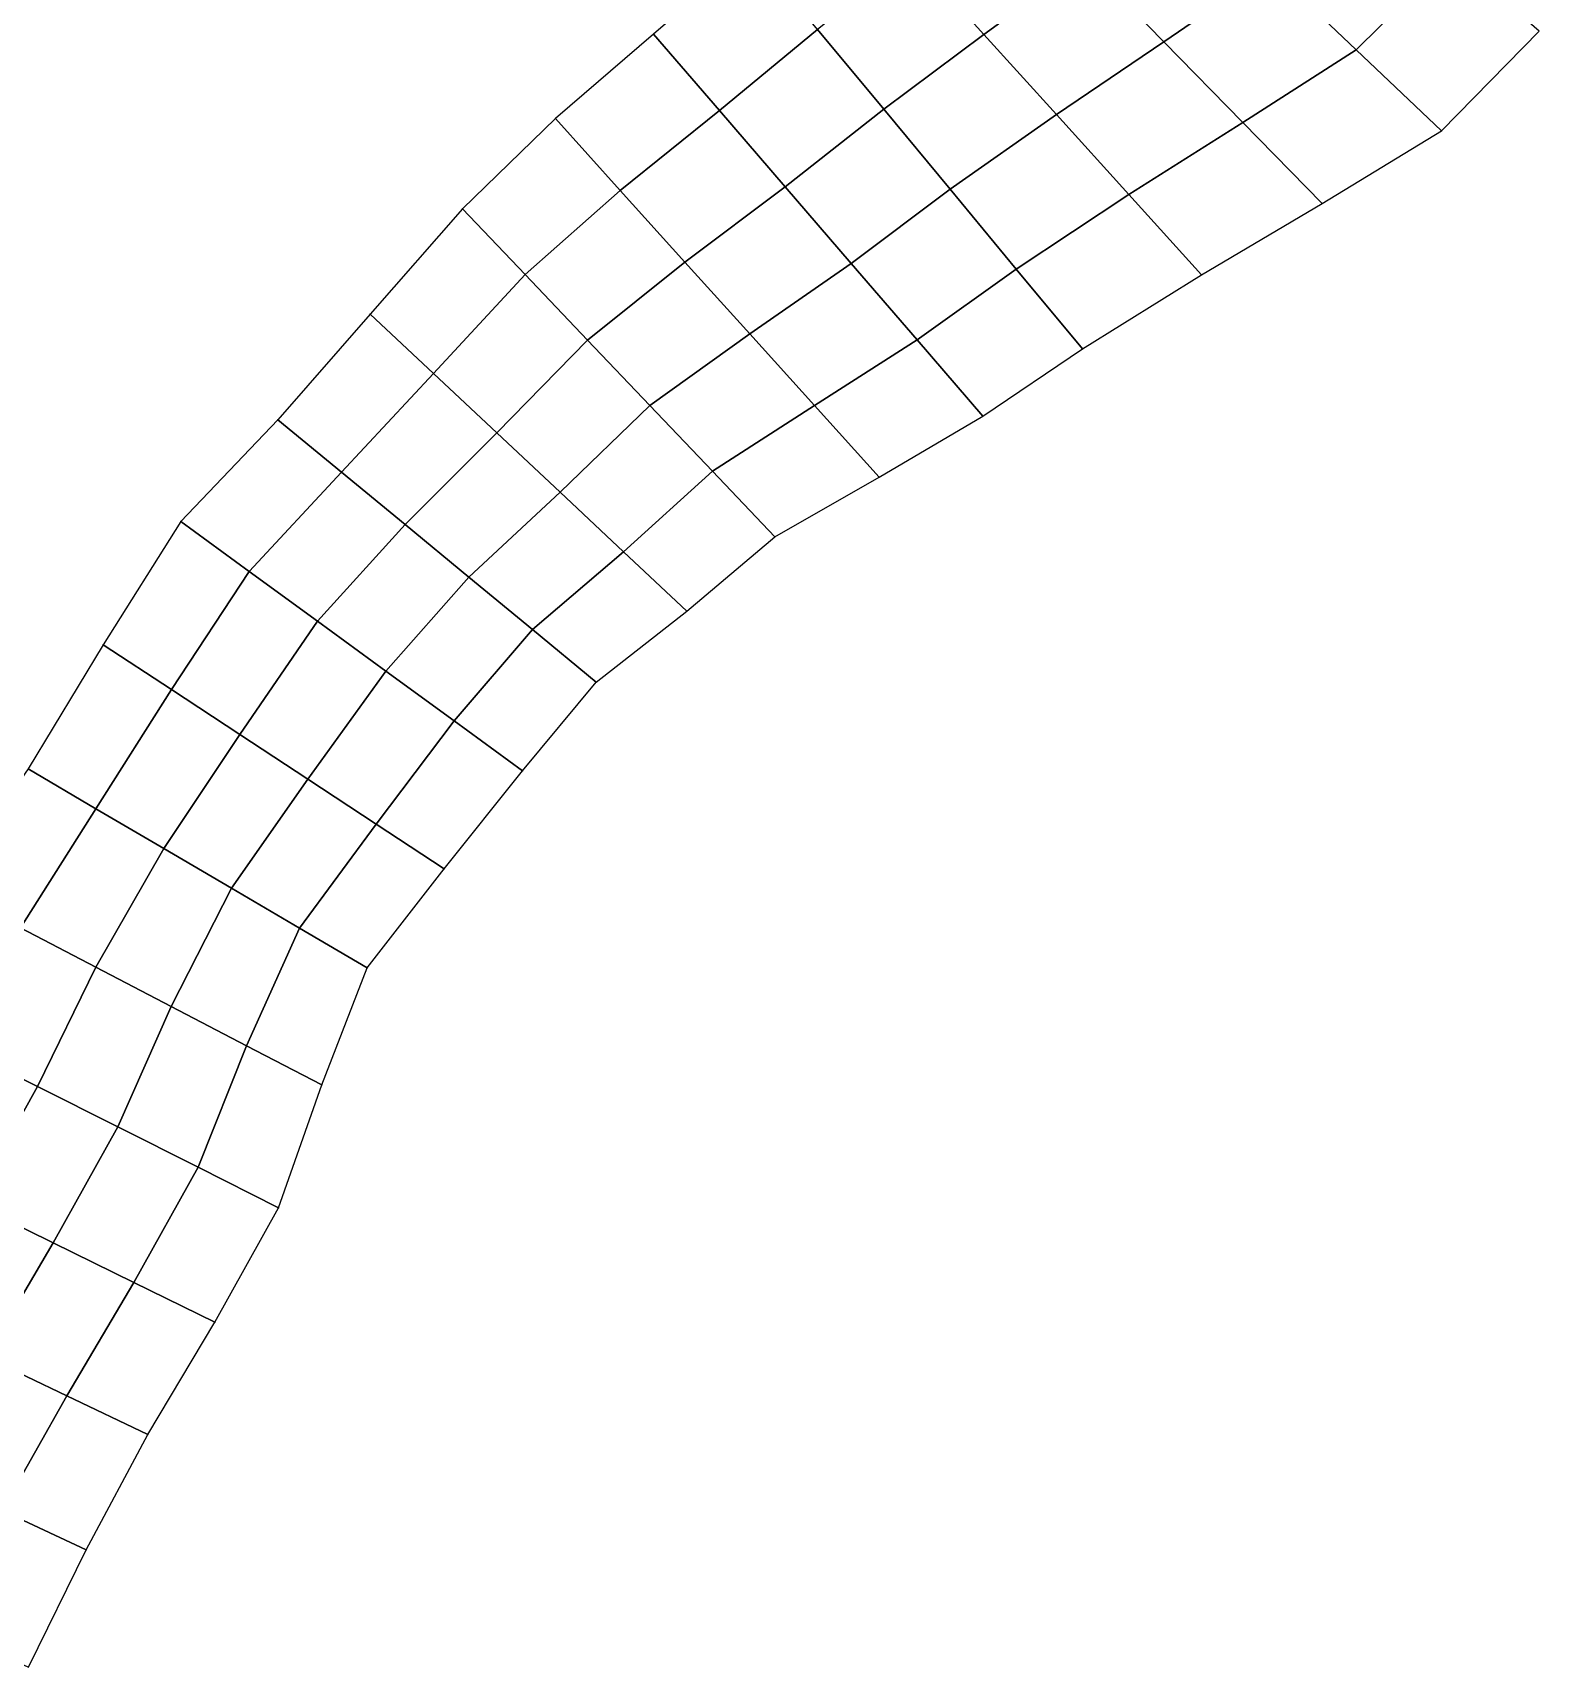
# Model space of a CAD drawing. Extents: x 391089 to 406232, y 6461839 to 6471033.
# Drawn here: x 401176 to 401662, y 6468028 to 6468555 of the extents above; entities that cross this region are included whole.
import ezdxf

# ---------------------------------------------------------------- set-up
doc = ezdxf.new("R2010")
doc.units = 0
for name, color, linetype in [('MESH_BOUND', 25, 'CONTINUOUS'), ('MESH_ELEMS', 18, 'CONTINUOUS'), ('MESH_NODES', 18, 'CONTINUOUS')]:
    doc.layers.add(name, color=color, linetype=linetype)

msp = doc.modelspace()

# ---------------------------------------------------------------- linework, layer by layer
at = {"layer": 'MESH_BOUND', "color": 25}
for points in [[(401408.289, 6468582.2, 1.74), (401376.678, 6468554.92, 1.59)], [(401376.678, 6468554.92, 1.59), (401345.067, 6468527.65, 2.023)], [(401630.832, 6468523.68, 0.147), (401662.349, 6468555.8, 1.501)], [(401345.067, 6468527.65, 2.023), (401315.137, 6468498.55, 2.92)], [(401592.273, 6468500.3, 0.155), (401630.832, 6468523.68, 0.147)], [(401553.373, 6468477.31, 0.242), (401592.273, 6468500.3, 0.155)], [(401315.137, 6468498.55, 2.92), (401285.293, 6468464.62, 0.217)], [(401515.022, 6468453.41, 0.229), (401553.373, 6468477.31, 0.242)], [(401285.293, 6468464.62, 0.217), (401255.521, 6468430.56, 5.811)], [(401482.925, 6468431.68, 0.205), (401515.022, 6468453.41, 0.229)], [(401449.51, 6468412.03, 0.265), (401482.925, 6468431.68, 0.205)], [(401255.521, 6468430.56, 5.811), (401224.324, 6468397.72, 5.825)], [(401415.836, 6468392.83, 0.314), (401449.51, 6468412.03, 0.265)], [(401224.324, 6468397.72, 5.825), (401199.267, 6468358, 3.856)], [(401387.453, 6468368.85, 0.996), (401415.836, 6468392.83, 0.314)], [(401358.173, 6468345.99, 0.303), (401387.453, 6468368.85, 0.996)], [(401199.267, 6468358, 3.856), (401175.047, 6468317.94, 0.201)], [(401334.472, 6468317.38, 0.274), (401358.173, 6468345.99, 0.303)], [(401309.24, 6468285.7, 0.26), (401334.472, 6468317.38, 0.274)], [(401284.365, 6468253.82, 0.266), (401309.24, 6468285.7, 0.26)], [(401269.731, 6468216.06, 0.258), (401284.365, 6468253.82, 0.266)], [(401255.767, 6468176.48, 0.164), (401269.731, 6468216.06, 0.258)], [(401235.214, 6468139.62, 0.131), (401255.767, 6468176.48, 0.164)], [(401213.64, 6468103.36, 0.143), (401235.214, 6468139.62, 0.131)], [(401193.751, 6468066.16, 0.167), (401213.64, 6468103.36, 0.143)], [(401175.162, 6468028.28, 0.189), (401193.751, 6468066.16, 0.167)]]:
    msp.add_polyline3d(points, dxfattribs=at)
at = {"layer": 'MESH_ELEMS', "color": 178}
for points in [[(401483.225, 6468554.83, -1.559), (401515.768, 6468578.52, -0.88), (401490.266, 6468604.59, -0.19), (401459.842, 6468580.67, -0.079)], [(401541.27, 6468552.45, -1.919), (401575.765, 6468576.09, -1.813), (401548.232, 6468602.29, -0.815), (401515.768, 6468578.52, -0.88)], [(401603.299, 6468549.88, -0.673), (401634.192, 6468580.39, -0.54), (401606.036, 6468604.98, -1.091), (401575.765, 6468576.09, -1.813)], [(401408.289, 6468582.2, 1.74), (401376.678, 6468554.92, 1.59), (401397.927, 6468530.27, -0.253), (401429.635, 6468556.44, -0.221)], [(401450.982, 6468530.68, -1.506), (401483.225, 6468554.83, -1.559), (401459.842, 6468580.67, -0.079), (401429.635, 6468556.44, -0.221)], [(401630.832, 6468523.68, 0.147), (401662.349, 6468555.8, 1.501), (401634.192, 6468580.39, -0.54), (401603.299, 6468549.88, -0.673)], [(401506.608, 6468528.99, -1.814), (401541.27, 6468552.45, -1.919), (401515.768, 6468578.52, -0.88), (401483.225, 6468554.83, -1.559)], [(401566.771, 6468526.37, -0.253), (401603.299, 6468549.88, -0.673), (401575.765, 6468576.09, -1.813), (401541.27, 6468552.45, -1.919)], [(401376.678, 6468554.92, 1.59), (401345.067, 6468527.65, 2.023), (401365.956, 6468504.52, -0.296), (401397.927, 6468530.27, -0.253)], [(401429.635, 6468556.44, -0.221), (401397.927, 6468530.27, -0.253), (401419.177, 6468505.62, -1.58), (401450.982, 6468530.68, -1.506)], [(401472.329, 6468504.92, -1.908), (401506.608, 6468528.99, -1.814), (401483.225, 6468554.83, -1.559), (401450.982, 6468530.68, -1.506)], [(401529.99, 6468503.15, -0.327), (401566.771, 6468526.37, -0.253), (401541.27, 6468552.45, -1.919), (401506.608, 6468528.99, -1.814)], [(401592.273, 6468500.3, 0.155), (401630.832, 6468523.68, 0.147), (401603.299, 6468549.88, -0.673), (401566.771, 6468526.37, -0.253)], [(401345.067, 6468527.65, 2.023), (401315.137, 6468498.55, 2.92), (401335.277, 6468477.4, -0.248), (401365.956, 6468504.52, -0.296)], [(401397.927, 6468530.27, -0.253), (401365.956, 6468504.52, -0.296), (401386.844, 6468481.4, -1.661), (401419.177, 6468505.62, -1.58)], [(401450.982, 6468530.68, -1.506), (401419.177, 6468505.62, -1.58), (401440.426, 6468480.98, -2.017), (401472.329, 6468504.92, -1.908)], [(401493.675, 6468479.16, -0.539), (401529.99, 6468503.15, -0.327), (401506.608, 6468528.99, -1.814), (401472.329, 6468504.92, -1.908)], [(401553.373, 6468477.31, 0.242), (401592.273, 6468500.3, 0.155), (401566.771, 6468526.37, -0.253), (401529.99, 6468503.15, -0.327)], [(401419.177, 6468505.62, -1.58), (401386.844, 6468481.4, -1.661), (401407.733, 6468458.27, -2.048), (401440.426, 6468480.98, -2.017)], [(401365.956, 6468504.52, -0.296), (401335.277, 6468477.4, -0.248), (401355.417, 6468456.26, -1.861), (401386.844, 6468481.4, -1.661)], [(401472.329, 6468504.92, -1.908), (401440.426, 6468480.98, -2.017), (401461.675, 6468456.33, -0.37), (401493.675, 6468479.16, -0.539)], [(401515.022, 6468453.41, 0.229), (401553.373, 6468477.31, 0.242), (401529.99, 6468503.15, -0.327), (401493.675, 6468479.16, -0.539)], [(401335.277, 6468477.4, -0.248), (401315.137, 6468498.55, 2.92), (401285.293, 6468464.62, 0.217), (401305.725, 6468445.47, -0.28)], [(401386.844, 6468481.4, -1.661), (401355.417, 6468456.26, -1.861), (401375.557, 6468435.11, -2.158), (401407.733, 6468458.27, -2.048)], [(401440.426, 6468480.98, -2.017), (401407.733, 6468458.27, -2.048), (401428.621, 6468435.15, -0.279), (401461.675, 6468456.33, -0.37)], [(401493.675, 6468479.16, -0.539), (401461.675, 6468456.33, -0.37), (401482.925, 6468431.68, 0.205), (401515.022, 6468453.41, 0.229)], [(401355.417, 6468456.26, -1.861), (401335.277, 6468477.4, -0.248), (401305.725, 6468445.47, -0.28), (401326.157, 6468426.31, -2.155)], [(401305.725, 6468445.47, -0.28), (401285.293, 6468464.62, 0.217), (401255.521, 6468430.56, 5.811), (401276.052, 6468413.65, -0.022)], [(401407.733, 6468458.27, -2.048), (401375.557, 6468435.11, -2.158), (401395.696, 6468413.97, -0.294), (401428.621, 6468435.15, -0.279)], [(401375.557, 6468435.11, -2.158), (401355.417, 6468456.26, -1.861), (401326.157, 6468426.31, -2.155), (401346.589, 6468407.16, -2.092)], [(401461.675, 6468456.33, -0.37), (401428.621, 6468435.15, -0.279), (401449.51, 6468412.03, 0.265), (401482.925, 6468431.68, 0.205)], [(401326.157, 6468426.31, -2.155), (401305.725, 6468445.47, -0.28), (401276.052, 6468413.65, -0.022), (401296.582, 6468396.73, -2.421)], [(401395.696, 6468413.97, -0.294), (401375.557, 6468435.11, -2.158), (401346.589, 6468407.16, -2.092), (401367.021, 6468388.01, 0.054)], [(401428.621, 6468435.15, -0.279), (401395.696, 6468413.97, -0.294), (401415.836, 6468392.83, 0.314), (401449.51, 6468412.03, 0.265)], [(401276.052, 6468413.65, -0.022), (401255.521, 6468430.56, 5.811), (401224.324, 6468397.72, 5.825), (401246.354, 6468381.65, -0.14)], [(401346.589, 6468407.16, -2.092), (401326.157, 6468426.31, -2.155), (401296.582, 6468396.73, -2.421), (401317.112, 6468379.82, -2.158)], [(401296.582, 6468396.73, -2.421), (401276.052, 6468413.65, -0.022), (401246.354, 6468381.65, -0.14), (401268.383, 6468365.59, -2.449)], [(401415.836, 6468392.83, 0.314), (401395.696, 6468413.97, -0.294), (401367.021, 6468388.01, 0.054), (401387.453, 6468368.85, 0.996)], [(401367.021, 6468388.01, 0.054), (401346.589, 6468407.16, -2.092), (401317.112, 6468379.82, -2.158), (401337.643, 6468362.91, -0.124)], [(401246.354, 6468381.65, -0.14), (401224.324, 6468397.72, 5.825), (401199.267, 6468358, 3.856), (401221.262, 6468343.54, -0.012)], [(401317.112, 6468379.82, -2.158), (401296.582, 6468396.73, -2.421), (401268.383, 6468365.59, -2.449), (401290.413, 6468349.52, -2.131)], [(401387.453, 6468368.85, 0.996), (401367.021, 6468388.01, 0.054), (401337.643, 6468362.91, -0.124), (401358.173, 6468345.99, 0.303)], [(401268.383, 6468365.59, -2.449), (401246.354, 6468381.65, -0.14), (401221.262, 6468343.54, -0.012), (401243.256, 6468329.08, -2.054)], [(401337.643, 6468362.91, -0.124), (401317.112, 6468379.82, -2.158), (401290.413, 6468349.52, -2.131), (401312.442, 6468333.45, -0.073)], [(401290.413, 6468349.52, -2.131), (401268.383, 6468365.59, -2.449), (401243.256, 6468329.08, -2.054), (401265.251, 6468314.62, -1.985)], [(401358.173, 6468345.99, 0.303), (401337.643, 6468362.91, -0.124), (401312.442, 6468333.45, -0.073), (401334.472, 6468317.38, 0.274)], [(401221.262, 6468343.54, -0.012), (401199.267, 6468358, 3.856), (401175.047, 6468317.94, 0.201), (401196.91, 6468305.11, -0.108)], [(401312.442, 6468333.45, -0.073), (401290.413, 6468349.52, -2.131), (401265.251, 6468314.62, -1.985), (401287.245, 6468300.16, -0.08)], [(401243.256, 6468329.08, -2.054), (401221.262, 6468343.54, -0.012), (401196.91, 6468305.11, -0.108), (401218.774, 6468292.29, -2.513)], [(401334.472, 6468317.38, 0.274), (401312.442, 6468333.45, -0.073), (401287.245, 6468300.16, -0.08), (401309.24, 6468285.7, 0.26)], [(401265.251, 6468314.62, -1.985), (401243.256, 6468329.08, -2.054), (401218.774, 6468292.29, -2.513), (401240.638, 6468279.46, -1.687)], [(401196.91, 6468305.11, -0.108), (401175.047, 6468317.94, 0.201), (401148.322, 6468279.32, 0.229), (401172.604, 6468266.67, -0.474)], [(401287.245, 6468300.16, -0.08), (401265.251, 6468314.62, -1.985), (401240.638, 6468279.46, -1.687), (401262.501, 6468266.64, -0.042)], [(401218.774, 6468292.29, -2.513), (401196.91, 6468305.11, -0.108), (401172.604, 6468266.67, -0.474), (401196.886, 6468254.02, -2.543)], [(401309.24, 6468285.7, 0.26), (401287.245, 6468300.16, -0.08), (401262.501, 6468266.64, -0.042), (401284.365, 6468253.82, 0.266)], [(401240.638, 6468279.46, -1.687), (401218.774, 6468292.29, -2.513), (401196.886, 6468254.02, -2.543), (401221.168, 6468241.37, -1.403)], [(401262.501, 6468266.64, -0.042), (401240.638, 6468279.46, -1.687), (401221.168, 6468241.37, -1.403), (401245.449, 6468228.71, 0.057)], [(401196.886, 6468254.02, -2.543), (401172.604, 6468266.67, -0.474), (401152.19, 6468228.57, -0.827), (401178.084, 6468215.55, -2.444)], [(401284.365, 6468253.82, 0.266), (401262.501, 6468266.64, -0.042), (401245.449, 6468228.71, 0.057), (401269.731, 6468216.06, 0.258)], [(401221.168, 6468241.37, -1.403), (401196.886, 6468254.02, -2.543), (401178.084, 6468215.55, -2.444), (401203.979, 6468202.53, -1.158)], [(401245.449, 6468228.71, 0.057), (401221.168, 6468241.37, -1.403), (401203.979, 6468202.53, -1.158), (401229.873, 6468189.51, -0.1)], [(401178.084, 6468215.55, -2.444), (401152.19, 6468228.57, -0.827), (401130.993, 6468190.71, -0.302), (401157.048, 6468177.94, -2.586)], [(401269.731, 6468216.06, 0.258), (401245.449, 6468228.71, 0.057), (401229.873, 6468189.51, -0.1), (401255.767, 6468176.48, 0.164)], [(401203.979, 6468202.53, -1.158), (401178.084, 6468215.55, -2.444), (401157.048, 6468177.94, -2.586), (401183.103, 6468165.17, -1.264)], [(401229.873, 6468189.51, -0.1), (401203.979, 6468202.53, -1.158), (401183.103, 6468165.17, -1.264), (401209.158, 6468152.4, -0.1)], [(401255.767, 6468176.48, 0.164), (401229.873, 6468189.51, -0.1), (401209.158, 6468152.4, -0.1), (401235.214, 6468139.62, 0.131)], [(401183.103, 6468165.17, -1.264), (401157.048, 6468177.94, -2.586), (401135.304, 6468140.72, -2.2), (401161.416, 6468128.26, -1.507)], [(401209.158, 6468152.4, -0.1), (401183.103, 6468165.17, -1.264), (401161.416, 6468128.26, -1.507), (401187.528, 6468115.81, -0.167)], [(401235.214, 6468139.62, 0.131), (401209.158, 6468152.4, -0.1), (401187.528, 6468115.81, -0.167), (401213.64, 6468103.36, 0.143)], [(401187.528, 6468115.81, -0.167), (401161.416, 6468128.26, -1.507), (401139.635, 6468091.52, -1.554), (401166.693, 6468078.84, -0.241)], [(401213.64, 6468103.36, 0.143), (401187.528, 6468115.81, -0.167), (401166.693, 6468078.84, -0.241), (401193.751, 6468066.16, 0.167)], [(401193.751, 6468066.16, 0.167), (401166.693, 6468078.84, -0.241), (401146.695, 6468041.45, -0.42), (401175.162, 6468028.28, 0.189)]]:
    msp.add_3dface(points, dxfattribs=at)
at = {"layer": 'MESH_NODES', "color": 18}
for p in [(401376.678, 6468554.92, 1.59), (401483.225, 6468554.83, -1.559), (401541.27, 6468552.45, -1.919), (401603.299, 6468549.88, -0.673), (401345.067, 6468527.65, 2.023), (401397.927, 6468530.27, -0.253), (401450.982, 6468530.68, -1.506), (401506.608, 6468528.99, -1.814), (401566.771, 6468526.37, -0.253), (401630.832, 6468523.68, 0.147), (401419.177, 6468505.62, -1.58), (401365.956, 6468504.52, -0.296), (401472.329, 6468504.92, -1.908), (401529.99, 6468503.15, -0.327), (401592.273, 6468500.3, 0.155), (401315.137, 6468498.55, 2.92), (401386.844, 6468481.4, -1.661), (401440.426, 6468480.98, -2.017), (401493.675, 6468479.16, -0.539), (401335.277, 6468477.4, -0.248), (401553.373, 6468477.31, 0.242), (401285.293, 6468464.62, 0.217), (401407.733, 6468458.27, -2.048), (401355.417, 6468456.26, -1.861), (401461.675, 6468456.33, -0.37), (401515.022, 6468453.41, 0.229), (401305.725, 6468445.47, -0.28), (401375.557, 6468435.11, -2.158), (401428.621, 6468435.15, -0.279), (401482.925, 6468431.68, 0.205), (401255.521, 6468430.56, 5.811), (401326.157, 6468426.31, -2.155), (401276.052, 6468413.65, -0.022), (401395.696, 6468413.97, -0.294), (401449.51, 6468412.03, 0.265), (401346.589, 6468407.16, -2.092), (401224.324, 6468397.72, 5.825), (401296.582, 6468396.73, -2.421), (401415.836, 6468392.83, 0.314), (401367.021, 6468388.01, 0.054), (401246.354, 6468381.65, -0.14), (401317.112, 6468379.82, -2.158), (401387.453, 6468368.85, 0.996), (401268.383, 6468365.59, -2.449), (401337.643, 6468362.91, -0.124), (401199.267, 6468358, 3.856), (401290.413, 6468349.52, -2.131), (401221.262, 6468343.54, -0.012), (401358.173, 6468345.99, 0.303), (401312.442, 6468333.45, -0.073), (401243.256, 6468329.08, -2.054), (401334.472, 6468317.38, 0.274), (401265.251, 6468314.62, -1.985), (401196.91, 6468305.11, -0.108), (401287.245, 6468300.16, -0.08), (401218.774, 6468292.29, -2.513), (401309.24, 6468285.7, 0.26), (401240.638, 6468279.46, -1.687), (401262.501, 6468266.64, -0.042), (401196.886, 6468254.02, -2.543), (401284.365, 6468253.82, 0.266), (401221.168, 6468241.37, -1.403), (401245.449, 6468228.71, 0.057), (401178.084, 6468215.55, -2.444), (401269.731, 6468216.06, 0.258), (401203.979, 6468202.53, -1.158), (401229.873, 6468189.51, -0.1), (401255.767, 6468176.48, 0.164), (401183.103, 6468165.17, -1.264), (401209.158, 6468152.4, -0.1), (401235.214, 6468139.62, 0.131), (401187.528, 6468115.81, -0.167), (401213.64, 6468103.36, 0.143), (401193.751, 6468066.16, 0.167)]:
    msp.add_point(p, dxfattribs=at)

doc.saveas('drawing.dxf')
